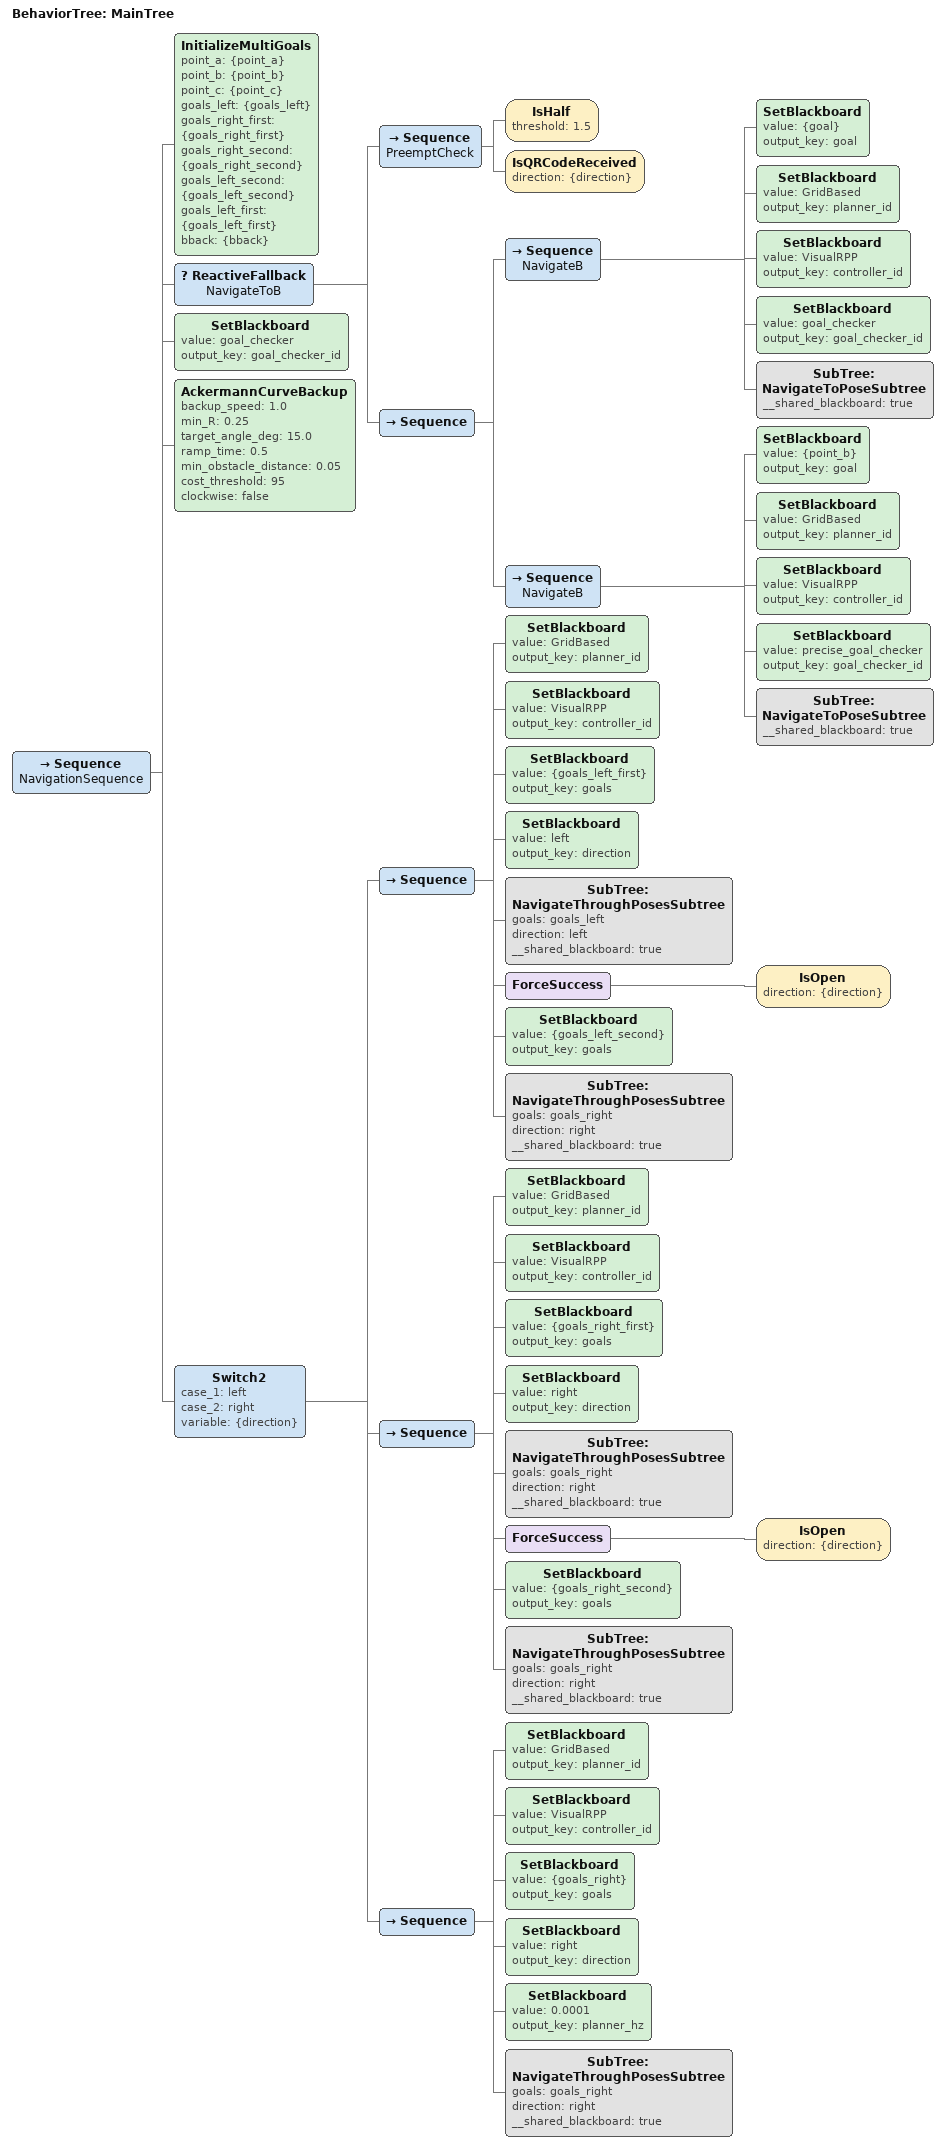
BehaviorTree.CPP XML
<?xml version="1.0" encoding="UTF-8"?>
<root BTCPP_format="3"
      main_tree_to_execute="MainTree">
  <include path="/root/ros2_ws/install/nav_pkg/share/nav_pkg/config/navigate_to_pose.xml"/>

  <include path="/root/ros2_ws/install/nav_pkg/share/nav_pkg/config/navigate_through_poses.xml"/>

  <BehaviorTree ID="MainTree">
    <Sequence name="NavigationSequence">
      <InitializeMultiGoals point_a="{point_a}"
                            point_b="{point_b}"
                            point_c="{point_c}"
                            goals_left="{goals_left}"
                            goals_right_first="{goals_right_first}"
                            goals_right_second="{goals_right_second}"
                            goals_left_second="{goals_left_second}"
                            goals_left_first="{goals_left_first}"
                            bback="{bback}"/>
      <ReactiveFallback name="NavigateToB">
        <Sequence name="PreemptCheck">
          <IsHalf threshold="1.5"/>
          <IsQRCodeReceived direction="{direction}"/>
        </Sequence>
        <Sequence>
          <Sequence name="NavigateB">
            <SetBlackboard value="{goal}"            output_key="goal"/>
            <SetBlackboard value="GridBased"            output_key="planner_id"/>
            <SetBlackboard value="VisualRPP"                output_key="controller_id"/>
            <SetBlackboard value="goal_checker" output_key="goal_checker_id"/>
            <SubTree ID="NavigateToPoseSubtree" __shared_blackboard="true"/>
          </Sequence>
          <Sequence name="NavigateB">
            <SetBlackboard value="{point_b}"            output_key="goal"/>
            <SetBlackboard value="GridBased"            output_key="planner_id"/>
            <SetBlackboard value="VisualRPP"                output_key="controller_id"/>
            <SetBlackboard value="precise_goal_checker" output_key="goal_checker_id"/>
            <SubTree ID="NavigateToPoseSubtree" __shared_blackboard="true"/>
          </Sequence>
        </Sequence>
      </ReactiveFallback>
      <SetBlackboard value="goal_checker"
                     output_key="goal_checker_id"/>
      <AckermannCurveBackup backup_speed="1.0"
                      min_R="0.25"
                      target_angle_deg="15.0"
                      ramp_time="0.5"
                      min_obstacle_distance="0.05"
                      cost_threshold="95"
                      clockwise="false"/>
      <Switch2 case_1="left"
               case_2="right"
               variable="{direction}">
        <Sequence>
          <SetBlackboard value="GridBased"
                         output_key="planner_id"/>
          <SetBlackboard value="VisualRPP"
                         output_key="controller_id"/>
          <SetBlackboard value="{goals_left_first}"
                         output_key="goals"/>
          <SetBlackboard value="left"
                         output_key="direction"/>
          <SubTree ID="NavigateThroughPosesSubtree"
                   goals="goals_left"
                   direction="left"
                   __shared_blackboard="true"/>
          <ForceSuccess>
              <IsOpen direction="{direction}"/>
          </ForceSuccess>
          <SetBlackboard value="{goals_left_second}"
                         output_key="goals"/>
          <SubTree ID="NavigateThroughPosesSubtree"
                   goals="goals_right"
                   direction="right"
                   __shared_blackboard="true"/>
        </Sequence>
        <Sequence>
          <SetBlackboard value="GridBased"
                         output_key="planner_id"/>
          <SetBlackboard value="VisualRPP"
                         output_key="controller_id"/>
          <SetBlackboard value="{goals_right_first}"
                         output_key="goals"/>
          <SetBlackboard value="right"
                         output_key="direction"/>
          <SubTree ID="NavigateThroughPosesSubtree"
                   goals="goals_right"
                   direction="right"
                   __shared_blackboard="true"/>
          <ForceSuccess>
              <IsOpen direction="{direction}"/>
          </ForceSuccess>
          <SetBlackboard value="{goals_right_second}"
                         output_key="goals"/>
          <SubTree ID="NavigateThroughPosesSubtree"
                   goals="goals_right"
                   direction="right"
                   __shared_blackboard="true"/>
        </Sequence>
        <Sequence>
          <SetBlackboard value="GridBased"
                         output_key="planner_id"/>
          <SetBlackboard value="VisualRPP"
                         output_key="controller_id"/>
          <SetBlackboard value="{goals_right}"
                         output_key="goals"/>
          <SetBlackboard value="right"
                         output_key="direction"/>
          <SetBlackboard value="0.0001"
                         output_key="planner_hz"/>
          <SubTree ID="NavigateThroughPosesSubtree"
                   goals="goals_right"
                   direction="right"
                   __shared_blackboard="true"/>
        </Sequence>
      </Switch2>
    </Sequence>
  </BehaviorTree>

</root>
